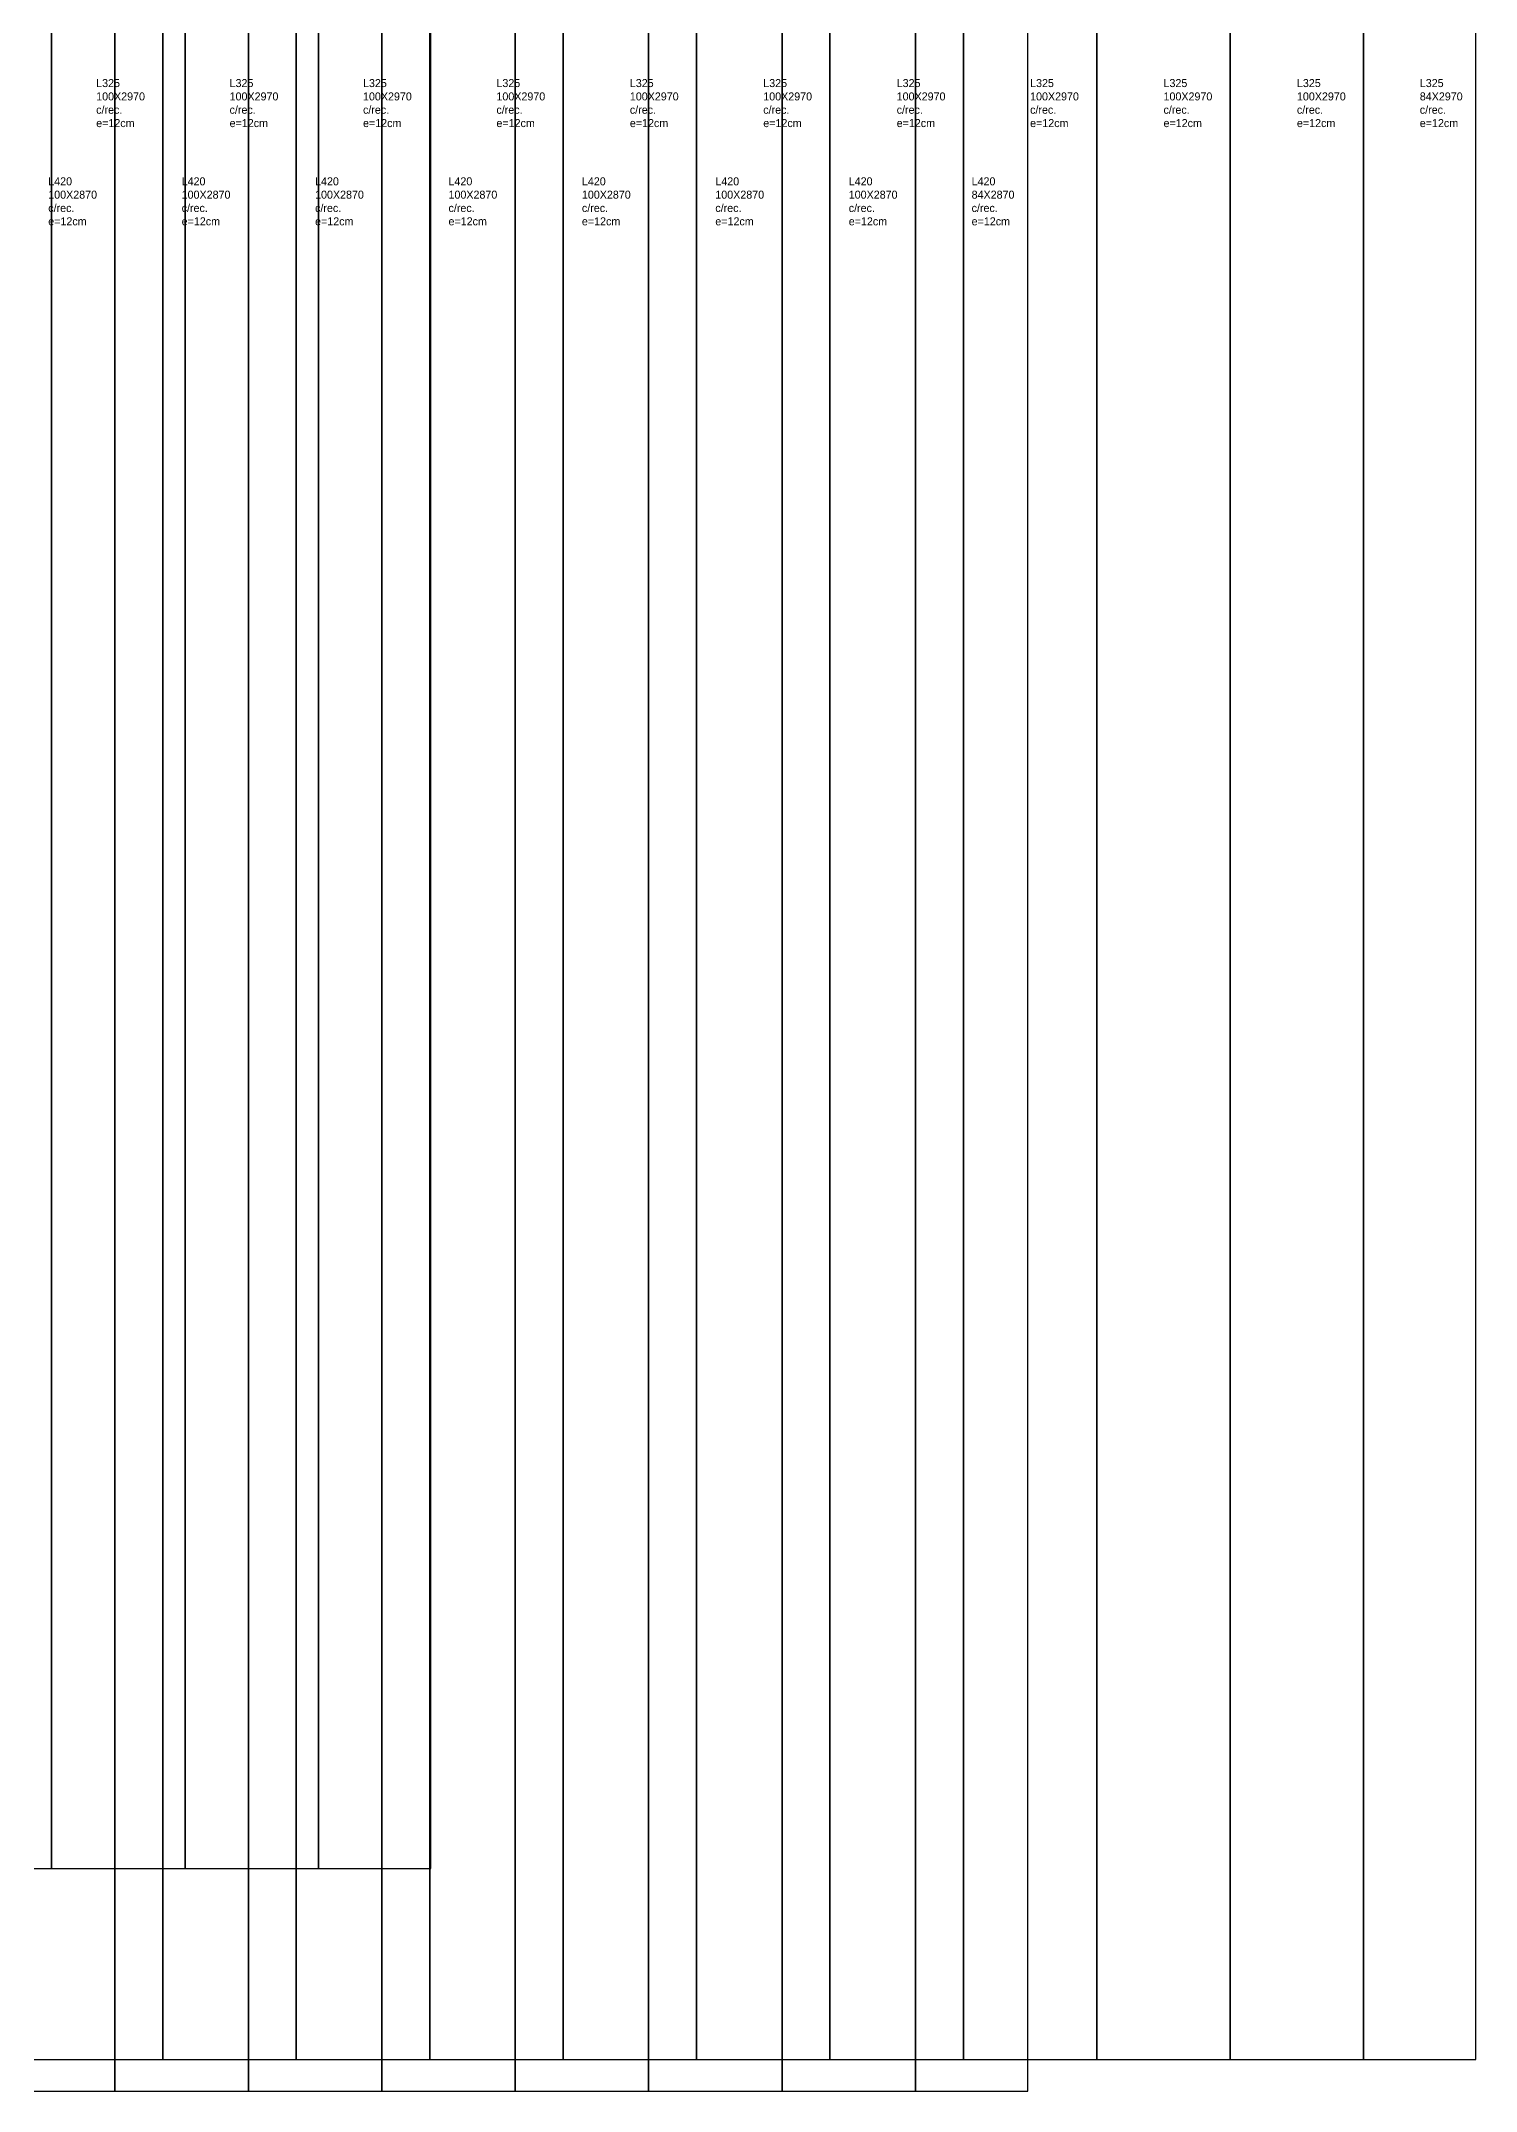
# Model space of a CAD drawing. Header units: metres. Extents: x -260 to 6932, y 665 to 3732.
# Drawn here: x 5857 to 6932, y 665 to 2202 of the extents above; entities that cross this region are included whole.
import ezdxf

# ---------------------------------------------------------------- set-up
doc = ezdxf.new("R2010")
doc.units = ezdxf.units.M

msp = doc.modelspace()

# ---------------------------------------------------------------- linework, layer by layer
at = {"layer": 'Contorno'}
for points in [[(164.84, 831.69), (6149.04, 831.69), (6149.04, 3701.69), (164.84, 3701.69), (164.84, 831.69)], [(748.21, 688.59), (6932.41, 688.59), (6932.41, 3658.59), (748.21, 3658.59), (748.21, 688.59)], [(612.28, 664.91), (6596.48, 664.91), (6596.48, 3534.91), (612.28, 3534.91), (612.28, 664.91)]]:
    msp.add_lwpolyline(points, close=True, dxfattribs=at)
at = {"layer": 'Paineis'}
for points in [[(5764.84, 831.69), (5864.84, 831.69), (5864.84, 3701.69), (5764.84, 3701.69)], [(5864.84, 831.69), (5964.84, 831.69), (5964.84, 3701.69), (5864.84, 3701.69)], [(5964.84, 831.69), (6064.84, 831.69), (6064.84, 3701.69), (5964.84, 3701.69)], [(6064.84, 831.69), (6149.04, 831.69), (6149.04, 3701.69), (6064.84, 3701.69)], [(5848.21, 688.59), (5948.21, 688.59), (5948.21, 3658.59), (5848.21, 3658.59)], [(5948.21, 688.59), (6048.21, 688.59), (6048.21, 3658.59), (5948.21, 3658.59)], [(6048.21, 688.59), (6148.21, 688.59), (6148.21, 3658.59), (6048.21, 3658.59)], [(6148.21, 688.59), (6248.21, 688.59), (6248.21, 3658.59), (6148.21, 3658.59)], [(6248.21, 688.59), (6348.21, 688.59), (6348.21, 3658.59), (6248.21, 3658.59)], [(6348.21, 688.59), (6448.21, 688.59), (6448.21, 3658.59), (6348.21, 3658.59)], [(6448.21, 688.59), (6548.21, 688.59), (6548.21, 3658.59), (6448.21, 3658.59)], [(6548.21, 688.59), (6648.21, 688.59), (6648.21, 3658.59), (6548.21, 3658.59)], [(6648.21, 688.59), (6748.21, 688.59), (6748.21, 3658.59), (6648.21, 3658.59)], [(6748.21, 688.59), (6848.21, 688.59), (6848.21, 3658.59), (6748.21, 3658.59)], [(6848.21, 688.59), (6932.41, 688.59), (6932.41, 3658.59), (6848.21, 3658.59)], [(5812.28, 664.91), (5912.28, 664.91), (5912.28, 3534.91), (5812.28, 3534.91)], [(5912.28, 664.91), (6012.28, 664.91), (6012.28, 3534.91), (5912.28, 3534.91)], [(6012.28, 664.91), (6112.28, 664.91), (6112.28, 3534.91), (6012.28, 3534.91)], [(6112.28, 664.91), (6212.28, 664.91), (6212.28, 3534.91), (6112.28, 3534.91)], [(6212.28, 664.91), (6312.28, 664.91), (6312.28, 3534.91), (6212.28, 3534.91)], [(6312.28, 664.91), (6412.28, 664.91), (6412.28, 3534.91), (6312.28, 3534.91)], [(6412.28, 664.91), (6512.28, 664.91), (6512.28, 3534.91), (6412.28, 3534.91)], [(6512.28, 664.91), (6596.48, 664.91), (6596.48, 3534.91), (6512.28, 3534.91)]]:
    msp.add_lwpolyline(points, close=True, dxfattribs=at)

# ---------------------------------------------------------------- texts
at = {"layer": 'AUX00', "char_height": 6, "attachment_point": 1}
for s, insert in [('L325\\P100X2970\\Pc/rec.\\Pe=12cm', (5898.21, 2173.59)), ('L325\\P100X2970\\Pc/rec.\\Pe=12cm', (5998.21, 2173.59)), ('L325\\P100X2970\\Pc/rec.\\Pe=12cm', (6098.21, 2173.59)), ('L325\\P100X2970\\Pc/rec.\\Pe=12cm', (6198.21, 2173.59)), ('L325\\P100X2970\\Pc/rec.\\Pe=12cm', (6298.21, 2173.59)), ('L325\\P100X2970\\Pc/rec.\\Pe=12cm', (6398.21, 2173.59)), ('L325\\P100X2970\\Pc/rec.\\Pe=12cm', (6498.21, 2173.59)), ('L325\\P100X2970\\Pc/rec.\\Pe=12cm', (6598.21, 2173.59)), ('L325\\P100X2970\\Pc/rec.\\Pe=12cm', (6698.21, 2173.59)), ('L325\\P100X2970\\Pc/rec.\\Pe=12cm', (6798.21, 2173.59)), ('L325\\P84X2970\\Pc/rec.\\Pe=12cm', (6890.31, 2173.59)), ('L420\\P100X2870\\Pc/rec.\\Pe=12cm', (5862.28, 2099.91)), ('L420\\P100X2870\\Pc/rec.\\Pe=12cm', (5962.28, 2099.91)), ('L420\\P100X2870\\Pc/rec.\\Pe=12cm', (6062.28, 2099.91)), ('L420\\P100X2870\\Pc/rec.\\Pe=12cm', (6162.28, 2099.91)), ('L420\\P100X2870\\Pc/rec.\\Pe=12cm', (6262.28, 2099.91)), ('L420\\P100X2870\\Pc/rec.\\Pe=12cm', (6362.28, 2099.91)), ('L420\\P100X2870\\Pc/rec.\\Pe=12cm', (6462.28, 2099.91)), ('L420\\P84X2870\\Pc/rec.\\Pe=12cm', (6554.38, 2099.91))]:
    msp.add_mtext(s, dxfattribs=dict(at, insert=insert))

doc.saveas('drawing.dxf')
